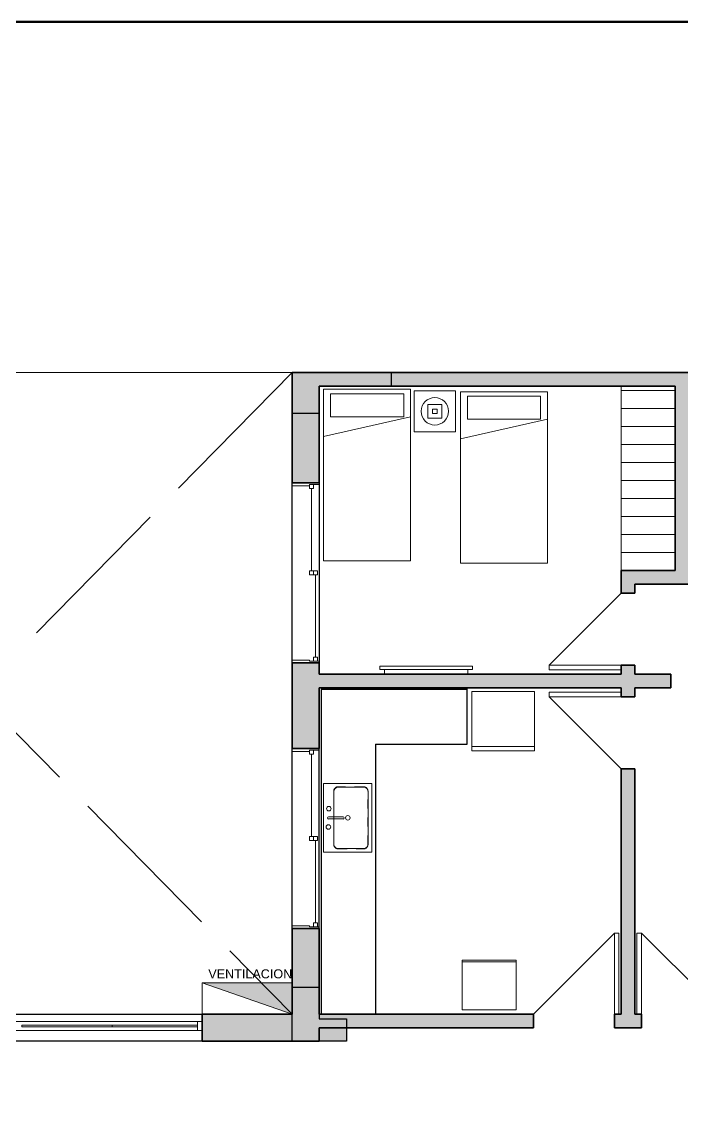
# Model space of a CAD drawing. Header units: metres. Extents: x 42 to 294, y -52 to 32.
# Drawn here: x 148.31 to 155.63, y 19.33 to 31.5 of the extents above; entities that cross this region are included whole.
import ezdxf

# ---------------------------------------------------------------- set-up
doc = ezdxf.new("R2010")
doc.units = ezdxf.units.M
doc.header["$LTSCALE"] = 0.15
doc.linetypes.add('ACAD_ISO02W100', pattern=[15, 12, -3])
doc.linetypes.add('Dash dot dot', pattern=[0.03, 0.012, -0.006, 0, -0.006, 0, -0.006])
doc.layers.get('0').update_dxf_attribs({"lineweight": 20})
for name, color, linetype, lineweight in [('A-DOORSYM', 1, 'Continuous', 9), ('A-FLORCAM', 3, 'Continuous', 9), ('A-GLAZIDM', 6, 'Continuous', 9), ('A-WALL', 2, 'Continuous', 30), ('A-WALLCWM', 6, 'Continuous', 9), ('E-LITEEQM', 4, 'Continuous', 9), ('F-AFFFEQM', 6, 'Continuous', 9), ('I-DETLFUM', 2, 'Continuous', 9), ('P-SANRFIM', 6, 'Continuous', 9), ('RECUADRO', 82, 'Continuous', 50), ('VENTILACIONES', 4, 'Continuous', 9)]:
    doc.layers.add(name, color=color, linetype=linetype, lineweight=lineweight)
doc.layers.add('Hatch', color=8, linetype='Continuous')
doc.layers.add('MUROS', color=11, linetype='Continuous')
doc.styles.get("Standard").update_dxf_attribs({"font": 'arial.ttf', "height": 0.15})

# ---------------------------------------------------------------- blocks, each defined once
blk = doc.blocks.new('Puerta de 1 hoja - 90 x 210 cm-71-02 Primer piso')
at = {"layer": 'A-DOORSYM', "lineweight": 13}
for p, q in [((0.717, 0.975), (-0.183, 0.075)), ((0.717, 0.975), (-0.183, 0.075)), ((0.717, 0.075), (0.717, 0.975))]:
    blk.add_line(p, q, dxfattribs=at)
blk = doc.blocks.new('Puerta de 1 hoja - 90 x 210 cm-70-02 Primer piso')
at = {"layer": 'A-DOORSYM', "lineweight": 13}
for p, q in [((0.717, -0.975), (-0.183, -0.075)), ((0.717, -0.975), (-0.183, -0.075)), ((0.717, -0.075), (0.717, -0.975))]:
    blk.add_line(p, q, dxfattribs=at)
blk = doc.blocks.new('Puerta de 1 hoja - 80 x 210 cm-64-02 Primer piso')
at = {"layer": 'A-DOORSYM', "lineweight": 13}
for p, q in [((0.667, -0.875), (-0.133, -0.075)), ((0.667, -0.875), (-0.133, -0.075)), ((0.667, -0.075), (0.667, -0.875))]:
    blk.add_line(p, q, dxfattribs=at)
blk = doc.blocks.new('Deslizante con cubrejuntas - 2000 x 1200mm-40-02 Primer piso')
at = {"layer": 'A-GLAZIDM', "lineweight": 13}
for p, q in [((-1, 0.15), (-0.98095, 0.15)), ((-0.98095, 0.15), (-0.98095, 0.04205)), ((-0.022225, 0.13095), (-0.022225, 0.04205)), ((0.022225, 0.13095), (-0.022225, 0.13095)), ((0.022225, 0.04205), (0.022225, 0.13095)), ((0.9365, 0.13095), (0.9365, 0.0865)), ((0.98095, 0.13095), (0.9365, 0.13095)), ((0.98095, 0.15), (0.98095, 0.04205)), ((1, 0.15), (0.98095, 0.15)), ((1, -0.15), (1, 0.15)), ((-0.9365, 0.0865), (-0.98095, 0.0865)), ((-0.98095, 0.04205), (-0.96825, 0.04205)), ((-0.96825, 0.04205), (-0.9365, 0.04205)), ((-0.96825, 0.04205), (-0.96825, -0.15)), ((-0.9365, 0.04205), (-0.9365, 0.0865)), ((-0.022225, 0.064275), (-0.9365, 0.064275)), ((0.022225, 0.0865), (-0.022225, 0.0865)), ((-0.022225, 0.04205), (0.022225, 0.04205)), ((0.022225, 0.108725), (0.9365, 0.108725)), ((0.9365, 0.0865), (0.98095, 0.0865)), ((0.96825, 0.04205), (0.96825, -0.15)), ((0.98095, 0.04205), (0.96825, 0.04205)), ((-0.96825, -0.15), (-1, -0.15)), ((0.96825, -0.15), (1, -0.15))]:
    blk.add_line(p, q, dxfattribs=at)
blk = doc.blocks.new('Montante rectangular - Montante rectangular - 5x10 cm Aluminio-58-02 Primer piso')
at = {"layer": 'A-WALLCWM'}
h = blk.add_hatch(dxfattribs=at)
h.set_pattern_fill('FP1_5', color=256, style=0, pattern_type=2)
h.set_pattern_definition([(315, (-0.215, 0.048), (0.25173, 0.25173), []), (315, (-0.215, -0.333), (0.25173, 0.25173), [])])
h.paths.add_polyline_path([(-0.05, 0.05), (0, 0.05), (0, -0.05), (-0.05, -0.05)], flags=0)
at = {"layer": 'A-WALLCWM', "lineweight": 13}
for p, q in [((-0.05, 0.05), (0, 0.05)), ((-0.05, -0.05), (-0.05, 0.05)), ((0, 0.05), (0, -0.05)), ((0, -0.05), (-0.05, -0.05))]:
    blk.add_line(p, q, dxfattribs=at)
blk = doc.blocks.new('Montante rectangular - Montante rectangular - 5x10 cm Aluminio-33-02 Primer piso')
at = {"layer": 'A-WALLCWM'}
for p, q in [((16.159, -5.181), (16.159, -4.181)), ((16.259, -5.181), (16.259, -4.181))]:
    blk.add_line(p, q, dxfattribs=at)
blk = doc.blocks.new('Panel de sistema - Acristalado-34-02 Primer piso')
at = {"layer": 'A-WALLCWM'}
for p, q in [((0.5, 0.01), (-0.5, 0.01)), ((-0.5, 0.01), (-0.5, -0.01)), ((0.5, -0.01), (0.5, 0.01)), ((-0.5, -0.01), (0.5, -0.01))]:
    blk.add_line(p, q, dxfattribs=at)
blk = doc.blocks.new('Panel de sistema - Acristalado-32-02 Primer piso')
at = {"layer": 'A-WALLCWM'}
for p, q in [((0.475, 0.01), (-0.475, 0.01)), ((-0.475, 0.01), (-0.475, -0.01)), ((0.475, -0.01), (0.475, 0.01)), ((-0.475, -0.01), (0.475, -0.01))]:
    blk.add_line(p, q, dxfattribs=at)
blk = doc.blocks.new('Montante rectangular - Montante rectangular - 5x10 cm Aluminio-31-02 Primer piso')
at = {"layer": 'A-WALLCWM'}
for p, q in [((20.484, 4.814), (21.434, 4.814)), ((20.484, 4.714), (21.434, 4.714))]:
    blk.add_line(p, q, dxfattribs=at)
blk = doc.blocks.new('Bed _3_ - 0965 x 1905mm - Twin-89-02 Primer piso')
at = {"layer": 'I-DETLFUM'}
for p, q in [((0.754, 0.907), (-0.211, 0.907)), ((-0.211, 0.907), (-0.211, -0.998)), ((-0.211, 0.907), (-0.211, -0.998)), ((-0.211, 0.907), (0.754, 0.907)), ((-0.135, 0.856), (-0.135, 0.602)), ((-0.135, 0.856), (0.678, 0.856)), ((0.678, 0.856), (0.678, 0.602)), ((0.754, -0.998), (0.754, 0.907)), ((0.754, 0.907), (0.754, -0.998)), ((0.754, 0.602), (-0.211, 0.384)), ((-0.135, 0.602), (0.678, 0.602)), ((-0.211, -0.998), (0.754, -0.998)), ((-0.211, -0.998), (0.754, -0.998))]:
    blk.add_line(p, q, dxfattribs=at)
blk = doc.blocks.new('Mesa-Mesita de noche - 0457 x 0457 x 0610 mm-22-02 Primer piso')
at = {"layer": 'I-DETLFUM'}
for p, q in [((0.004, 0), (0.004, 0.457)), ((0.004, 0.457), (0.461, 0.457)), ((0.461, 0.457), (0.461, 0)), ((0.461, 0), (0.004, 0))]:
    blk.add_line(p, q, dxfattribs=at)
blk = doc.blocks.new('Table Lamp _2_ - 60 watt Incandescent-23-02 Primer piso')
at = {"layer": 'E-LITEEQM'}
for p, q in [((-0.0762, -0.0762), (-0.0762, 0.0762)), ((-0.0762, 0.0762), (0.0762, 0.0762)), ((-0.0254, -0.0254), (-0.0254, 0.0254)), ((-0.0254, 0.0254), (0.0254, 0.0254)), ((0.0254, 0.0254), (0.0254, -0.0254)), ((0.0762, 0.0762), (0.0762, -0.0762)), ((0.0762, -0.0762), (-0.0762, -0.0762)), ((0.0254, -0.0254), (-0.0254, -0.0254))]:
    blk.add_line(p, q, dxfattribs=at)
for start, end in [(360, 180), (180, 360)]:
    blk.add_arc((0, 0), 0.1524, start, end, dxfattribs=at)
blk = doc.blocks.new('Television - Plasma - 42_-123-02 Primer piso')
at = {"layer": 'I-DETLFUM'}
for p, q in [((0.5715, 0.0889), (-0.4572, 0.0889)), ((-0.4572, 0.0889), (-0.4572, 0.0508)), ((-0.4572, 0.0508), (-0.4572, 0.0889)), ((-0.4572, 0.0889), (0.5715, 0.0889)), ((-0.4572, 0.0508), (-0.4064, 0.0508)), ((0.5715, 0.0508), (-0.4572, 0.0508)), ((-0.4064, 0.0508), (-0.4064, 0)), ((-0.4064, 0), (-0.4064, 0.0508)), ((0.5207, 0.0508), (0.5715, 0.0508)), ((0.5207, 0), (0.5207, 0.0508)), ((0.5207, 0.0508), (0.5207, 0)), ((0.5715, 0.0508), (0.5715, 0.0889)), ((0.5715, 0.0889), (0.5715, 0.0508))]:
    blk.add_line(p, q, dxfattribs=at)
blk = doc.blocks.new('Puerta de 1 hoja - 80 x 210 cm-63-02 Primer piso')
at = {"layer": 'A-DOORSYM', "lineweight": 13}
for p, q in [((0.667, 0.875), (-0.133, 0.075)), ((0.667, 0.875), (-0.133, 0.075)), ((0.667, 0.075), (0.667, 0.875))]:
    blk.add_line(p, q, dxfattribs=at)
blk = doc.blocks.new('Counter Top - Corner w sink - 600mm Depth-124-02 Primer piso')
at = {"layer": 'A-FLORCAM'}
for p, q in [((-0.575, 1.64), (-1.2, 1.64)), ((-0.575, 0.625), (-0.575, 1.64)), ((2.425, 0.625), (-0.575, 0.625)), ((-0.525, 0), (1.475, 0))]:
    blk.add_line(p, q, dxfattribs=at)
at = {"layer": 'A-FLORCAM', "lineweight": 25}
for p, q in [((-0.575, 1.64), (-1.2, 1.64)), ((-1.181, 1.64), (-1.181, 0.019)), ((-0.575, 0.625), (-0.575, 1.64)), ((-0.575, 0.625), (2.425, 0.625)), ((-1.181, 0.019), (2.425, 0.019)), ((1.475, 0), (-0.525, 0))]:
    blk.add_line(p, q, dxfattribs=at)
at = {"layer": 'A-FLORCAM', "linetype": 'Dash dot dot'}
for p, q in [((-0.1, 0.49), (-0.1, 0.21)), ((0.54, 0.54), (-0.05, 0.54)), ((0.59, 0.21), (0.59, 0.49)), ((-0.05, 0.16), (0.54, 0.16))]:
    blk.add_line(p, q, dxfattribs=at)
for centre, start, end in [((-0.05, 0.49), 90, 180), ((0.54, 0.49), 360, 90), ((-0.05, 0.21), 180, 270), ((0.54, 0.21), 270, 0)]:
    blk.add_arc(centre, 0.05, start, end, dxfattribs=at)
blk = doc.blocks.new('M_Sink Kitchen-Single - 760 x 535mm-8-02 Primer piso')
at = {"layer": 'P-SANRFIM'}
for p, q in [((-0.364, -0.27), (-0.364, 0.265)), ((-0.364, 0.265), (0.396, 0.265)), ((0.396, 0.265), (0.396, -0.27)), ((-0.326, -0.105), (-0.326, 0.176)), ((-0.275, 0.227), (0.307, 0.227)), ((0.358, 0.176), (0.358, -0.105)), ((0.003, -0.213), (0.003, -0.053)), ((0.028, -0.213), (0.028, -0.053)), ((0.003, -0.156), (-0.275, -0.156)), ((0.307, -0.156), (0.028, -0.156)), ((0.396, -0.27), (-0.364, -0.27))]:
    blk.add_line(p, q, dxfattribs=at)
for centre, radius, start, end in [((-0.275, 0.176), 0.0508, 90, 180), ((0.307, 0.176), 0.0508, 360, 90), ((0.016, 0), 0.0254, 360, 180), ((-0.275, -0.105), 0.0508, 180, 270), ((0.016, 0), 0.0254, 180, 0), ((0.016, -0.053), 0.0127, 360, 180), ((0.307, -0.105), 0.0508, 270, 0), ((-0.086, -0.21), 0.0254, 360, 180), ((-0.086, -0.21), 0.0254, 180, 0), ((0.016, -0.213), 0.0127, 180, 0), ((0.117, -0.215), 0.0254, 360, 180), ((0.117, -0.215), 0.0254, 180, 0)]:
    blk.add_arc(centre, radius, start, end, dxfattribs=at)
blk = doc.blocks.new('Refrigerator - 695 x 1650 x 660mm-18-02 Primer piso')
at = {"layer": 'F-AFFFEQM'}
for p, q in [((0.695, 0.762), (0, 0.762)), ((0, 0.762), (0, 0.102)), ((0.695, 0.762), (0, 0.762)), ((0, 0.762), (0, 0.102)), ((0.695, 0.102), (0.695, 0.762)), ((0.695, 0.102), (0.695, 0.762)), ((0.695, 0.152), (0, 0.152)), ((0, 0.102), (0.695, 0.102)), ((0, 0.102), (0.695, 0.102))]:
    blk.add_line(p, q, dxfattribs=at)
blk = doc.blocks.new('Washer - 600 x 820 x 550mm-19-02 Primer piso')
at = {"layer": 'F-AFFFEQM'}
for p, q in [((0.149, 0.675), (-0.451, 0.675)), ((-0.451, 0.675), (-0.451, 0.125)), ((-0.451, 0.125), (-0.451, 0.675)), ((-0.451, 0.675), (0.149, 0.675)), ((-0.451, 0.125), (-0.451, 0.675)), ((-0.451, 0.675), (0.149, 0.675)), ((-0.451, 0.655), (0.149, 0.655)), ((0.149, 0.125), (0.149, 0.675)), ((0.149, 0.675), (0.149, 0.125)), ((0.149, 0.675), (0.149, 0.125)), ((-0.451, 0.125), (0.149, 0.125)), ((0.149, 0.125), (-0.451, 0.125)), ((-0.451, 0.125), (0.149, 0.125))]:
    blk.add_line(p, q, dxfattribs=at)

msp = doc.modelspace()

# ---------------------------------------------------------------- hatches: boundary and pattern name
at = {"layer": 'Hatch', "ltscale": 0.2}
for points in [[(151.609, 27.462), (152.409, 27.462), (152.409, 27.612), (151.309, 27.612), (151.309, 27.162), (151.609, 27.162)], [(151.309, 20.187), (151.909, 20.187), (151.909, 20.437), (151.609, 20.437), (151.609, 20.787), (151.309, 20.787)]]:
    msp.add_hatch(color=256, dxfattribs=at).paths.add_polyline_path(points)
at = {"layer": 'MUROS'}
h = msp.add_hatch(color=256, dxfattribs=at)
h.paths.add_polyline_path([(162.884, 20.506), (161.884, 20.506), (161.884, 20.356), (162.884, 20.356)], flags=17)
h.paths.add_polyline_path([(161.884, 21.3), (161.584, 21.3), (161.584, 20.637), (161.884, 20.637)])
h.paths.add_polyline_path([(161.884, 20.037), (161.584, 20.037), (161.584, 19.562), (161.884, 19.562)])
h.paths.add_polyline_path([(161.584, 20.487), (157.709, 20.487), (157.709, 20.337), (161.584, 20.337)])
h.paths.add_polyline_path([(162.984, 27.612), (161.884, 27.612), (161.884, 27.512), (162.884, 27.512), (162.884, 20.506), (162.884, 20.356), (162.884, 16.812), (161.884, 16.812), (161.884, 16.712), (162.984, 16.712)])
h.paths.add_polyline_path([(161.884, 24.437), (161.584, 24.437), (161.584, 24.262), (157.359, 24.262), (157.359, 24.362), (157.209, 24.362), (157.209, 24.262), (156.409, 24.262), (156.409, 24.112), (161.584, 24.112), (161.584, 23.3), (161.884, 23.3)])
h.paths.add_polyline_path([(161.084, 27.612), (157.709, 27.612), (157.709, 27.462), (161.084, 27.462)])
h.paths.add_polyline_path([(161.884, 27.012), (161.584, 27.012), (161.584, 26.437), (161.884, 26.437)])
h.paths.add_polyline_path([(157.359, 27.462), (157.209, 27.462), (157.209, 25.412), (157.109, 25.412), (157.109, 25.262), (157.209, 25.262), (157.209, 25.162), (157.359, 25.162), (157.359, 25.262), (157.959, 25.262), (157.959, 25.412), (157.359, 25.412)])
h.paths.add_polyline_path([(155.709, 27.462), (156.909, 27.462), (156.909, 27.612), (152.409, 27.612), (152.409, 27.462), (155.559, 27.462), (155.559, 25.412), (154.959, 25.412), (154.959, 25.162), (155.109, 25.162), (155.109, 25.262), (156.409, 25.262), (156.409, 25.412), (155.709, 25.412)])
h = msp.add_hatch(color=256, dxfattribs=at)
h.paths.add_polyline_path([(145.184, 9.412), (144.884, 9.412), (144.884, 8.822), (145.184, 8.822)])
h.paths.add_polyline_path([(145.184, 8.822), (144.884, 8.822), (144.884, 8.712), (143.784, 8.712), (143.784, 8.412), (144.884, 8.412), (145.184, 8.412)])
h.paths.add_polyline_path([(151.309, 20.487), (150.309, 20.487), (150.309, 20.187), (151.309, 20.187)])
h.paths.add_polyline_path([(151.609, 21.437), (151.309, 21.437), (151.309, 20.787), (151.609, 20.787)])
h.paths.add_polyline_path([(153.984, 20.487), (151.609, 20.487), (151.609, 20.437), (151.909, 20.437), (151.909, 20.337), (153.984, 20.337)])
h.paths.add_polyline_path([(151.609, 24.112), (154.959, 24.112), (154.959, 24.012), (155.109, 24.012), (155.109, 24.112), (155.509, 24.112), (155.509, 24.262), (155.109, 24.262), (155.109, 24.362), (154.959, 24.362), (154.959, 24.337), (154.959, 24.312), (154.959, 24.262), (151.609, 24.262), (151.609, 24.387), (151.309, 24.387), (151.309, 23.437), (151.609, 23.437)])
h.paths.add_polyline_path([(151.609, 27.162), (151.309, 27.162), (151.309, 26.387), (151.609, 26.387)])
h = msp.add_hatch(color=256, dxfattribs=at)
h.paths.add_polyline_path([(155.109, 23.212), (154.959, 23.212), (154.959, 20.487), (154.884, 20.487), (154.884, 20.337), (155.184, 20.337), (155.184, 20.487), (155.134, 20.487), (155.109, 20.487)])
h.paths.add_polyline_path([(156.909, 20.487), (156.084, 20.487), (156.084, 20.337), (156.909, 20.337)])
at = {"layer": 'VENTILACIONES'}
h = msp.add_hatch(color=256, dxfattribs=at)
h.paths.add_polyline_path([(150.965, 20.837), (150.309, 20.837), (151.309, 20.487)])
h.paths.add_polyline_path([(151.309, 20.837), (150.965, 20.837), (151.309, 20.487)])

# ---------------------------------------------------------------- linework, layer by layer
for p, q in [((144.309, 27.612), (151.309, 27.612)), ((154.959, 25.412), (154.959, 27.462)), ((154.959, 27.412), (155.559, 27.412)), ((154.959, 27.212), (155.559, 27.212)), ((154.959, 27.012), (155.559, 27.012)), ((154.959, 26.812), (155.559, 26.812)), ((154.959, 26.612), (155.559, 26.612)), ((154.959, 26.412), (155.559, 26.412)), ((154.959, 26.212), (155.559, 26.212)), ((154.959, 26.012), (155.559, 26.012)), ((154.959, 25.812), (155.559, 25.812)), ((154.959, 25.612), (155.559, 25.612)), ((154.959, 25.412), (155.559, 25.412))]:
    msp.add_line(p, q)
at = {"linetype": 'ACAD_ISO02W100'}
for p, q in [((144.309, 27.612), (151.309, 20.487)), ((151.309, 27.612), (144.309, 20.487))]:
    msp.add_line(p, q, dxfattribs=at)
at = {"layer": 'A-DOORSYM'}
for p, q in [((154.159, 24.362), (154.159, 24.312)), ((154.959, 24.312), (154.959, 24.362)), ((154.959, 24.362), (154.959, 24.337)), ((154.959, 24.337), (154.959, 24.35)), ((154.159, 24.312), (154.959, 24.312)), ((154.159, 24.012), (154.159, 24.062)), ((154.159, 24.062), (154.959, 24.062)), ((154.959, 24.062), (154.959, 24.012)), ((154.884, 21.387), (154.934, 21.387)), ((154.934, 21.387), (154.934, 20.487)), ((155.184, 21.387), (155.134, 21.387)), ((155.134, 21.387), (155.134, 20.487)), ((154.934, 20.487), (154.884, 20.487)), ((155.134, 20.487), (155.184, 20.487))]:
    msp.add_line(p, q, dxfattribs=at)
at = {"layer": 'A-WALL', "lineweight": 35}
for p, q in [((151.309, 27.612), (151.309, 26.387)), ((161.884, 27.612), (151.309, 27.612)), ((151.609, 26.387), (151.609, 27.462)), ((151.609, 27.462), (155.559, 27.462)), ((155.559, 27.462), (155.559, 25.412)), ((151.309, 26.387), (151.609, 26.387)), ((155.559, 25.412), (154.959, 25.412)), ((154.959, 25.412), (154.959, 25.162)), ((155.109, 25.262), (156.409, 25.262)), ((155.109, 25.162), (155.109, 25.262)), ((154.959, 25.162), (155.109, 25.162)), ((151.609, 24.387), (151.309, 24.387)), ((151.309, 24.387), (151.309, 23.437)), ((151.609, 24.262), (151.609, 24.387)), ((154.959, 24.362), (154.959, 24.262)), ((155.109, 24.362), (154.959, 24.362)), ((155.109, 24.262), (155.109, 24.362)), ((154.959, 24.262), (151.609, 24.262)), ((155.509, 24.262), (155.109, 24.262)), ((155.509, 24.112), (155.509, 24.262)), ((151.609, 23.437), (151.609, 24.112)), ((151.609, 24.112), (154.959, 24.112)), ((154.959, 24.112), (154.959, 24.012)), ((155.109, 24.112), (155.509, 24.112)), ((155.109, 24.012), (155.109, 24.112)), ((154.959, 24.012), (155.109, 24.012)), ((151.309, 23.437), (151.609, 23.437)), ((154.959, 23.212), (154.959, 20.487)), ((155.109, 23.212), (154.959, 23.212)), ((155.109, 20.487), (155.109, 23.212)), ((151.609, 21.437), (151.309, 21.437)), ((151.309, 21.437), (151.309, 20.487)), ((151.609, 20.487), (151.609, 21.437)), ((151.309, 20.487), (150.309, 20.487)), ((150.309, 20.487), (150.309, 20.187)), ((153.984, 20.487), (151.609, 20.487)), ((153.984, 20.337), (153.984, 20.487)), ((154.959, 20.487), (154.884, 20.487)), ((154.884, 20.487), (154.884, 20.337)), ((155.184, 20.487), (155.109, 20.487)), ((155.184, 20.337), (155.184, 20.487)), ((151.609, 20.187), (151.609, 20.337)), ((151.609, 20.337), (153.984, 20.337)), ((154.884, 20.337), (155.184, 20.337)), ((150.309, 20.187), (151.609, 20.187))]:
    msp.add_line(p, q, dxfattribs=at)
at = {"layer": 'A-WALL'}
for p, q in [((151.309, 24.387), (151.309, 26.387)), ((151.609, 26.387), (151.609, 24.387)), ((151.309, 21.437), (151.309, 23.437)), ((145.309, 20.487), (150.309, 20.487)), ((150.309, 20.187), (145.309, 20.187))]:
    msp.add_line(p, q, dxfattribs=at)
at = {"layer": 'Hatch', "ltscale": 0.2}
for p, q in [((151.309, 27.462), (151.309, 27.612)), ((151.309, 27.612), (151.309, 27.162)), ((152.409, 27.612), (151.309, 27.612)), ((152.409, 27.462), (152.409, 27.612)), ((151.609, 27.162), (151.609, 27.462)), ((151.609, 27.462), (152.409, 27.462)), ((151.309, 27.162), (151.609, 27.162)), ((151.309, 20.187), (151.309, 20.787)), ((151.309, 20.787), (151.609, 20.787)), ((151.609, 20.787), (151.609, 20.437)), ((151.609, 20.437), (151.909, 20.437)), ((151.909, 20.437), (151.909, 20.187)), ((151.909, 20.187), (151.309, 20.187))]:
    msp.add_line(p, q, dxfattribs=at)
at = {"layer": 'RECUADRO', "ltscale": 0.1}
for p, q in [((41.791, 31.505), (293.791, 31.505)), ((293.791, 31.505), (41.791, 31.505))]:
    msp.add_line(p, q, dxfattribs=at)
at = {"layer": 'VENTILACIONES'}
for p, q in [((150.309, 20.487), (150.309, 20.837)), ((150.309, 20.837), (151.309, 20.837)), ((151.309, 20.487), (150.309, 20.837)), ((151.309, 20.837), (151.309, 20.487)), ((151.309, 20.487), (150.309, 20.487))]:
    msp.add_line(p, q, dxfattribs=at)

# ---------------------------------------------------------------- block references
at = {"layer": 'A-DOORSYM'}
for name, p, rotation in [('Puerta de 1 hoja - 80 x 210 cm-64-02 Primer piso', (155.034, 25.029), 270), ('Puerta de 1 hoja - 80 x 210 cm-63-02 Primer piso', (155.034, 23.345), 89.99999999999993), ('Puerta de 1 hoja - 90 x 210 cm-70-02 Primer piso', (155.901, 20.412), 180)]:
    msp.add_blockref(name, p, dxfattribs=dict(at, rotation=rotation))
msp.add_blockref('Puerta de 1 hoja - 90 x 210 cm-71-02 Primer piso', (154.167, 20.412), dxfattribs=at)
at = {"layer": 'A-FLORCAM', "rotation": 269.9999999999999}
msp.add_blockref('Counter Top - Corner w sink - 600mm Depth-124-02 Primer piso', (151.609, 22.912), dxfattribs=at)
at = {"layer": 'A-GLAZIDM', "rotation": 269.9999999999999}
for p in [(151.459, 25.387), (151.459, 22.437)]:
    msp.add_blockref('Deslizante con cubrejuntas - 2000 x 1200mm-40-02 Primer piso', p, dxfattribs=at)
at = {"layer": 'A-WALLCWM', "rotation": 269.9999999999999}
for p in [(152.49, 36.566), (153.49, 36.566)]:
    msp.add_blockref('Montante rectangular - Montante rectangular - 5x10 cm Aluminio-33-02 Primer piso', p, dxfattribs=at)
at = {"layer": 'A-WALLCWM'}
for name, p in [('Panel de sistema - Acristalado-34-02 Primer piso', (148.809, 20.357)), ('Montante rectangular - Montante rectangular - 5x10 cm Aluminio-31-02 Primer piso', (128.825, 15.593)), ('Panel de sistema - Acristalado-32-02 Primer piso', (149.784, 20.357))]:
    msp.add_blockref(name, p, dxfattribs=at)
at = {"layer": 'A-WALLCWM', "extrusion": (0, 0, -1), "rotation": 180}
msp.add_blockref('Montante rectangular - Montante rectangular - 5x10 cm Aluminio-58-02 Primer piso', (-150.309, 20.357), dxfattribs=at)
at = {"layer": 'E-LITEEQM'}
msp.add_blockref('Table Lamp _2_ - 60 watt Incandescent-23-02 Primer piso', (152.891, 27.181), dxfattribs=at)
at = {"layer": 'F-AFFFEQM'}
for name, p in [('Refrigerator - 695 x 1650 x 660mm-18-02 Primer piso', (153.302, 23.309)), ('Washer - 600 x 820 x 550mm-19-02 Primer piso', (153.645, 20.412))]:
    msp.add_blockref(name, p, dxfattribs=at)
at = {"layer": 'I-DETLFUM'}
for name, p in [('Bed _3_ - 0965 x 1905mm - Twin-89-02 Primer piso', (151.868, 26.519)), ('Mesa-Mesita de noche - 0457 x 0457 x 0610 mm-22-02 Primer piso', (152.659, 26.953)), ('Bed _3_ - 0965 x 1905mm - Twin-89-02 Primer piso', (153.387, 26.492)), ('Television - Plasma - 42_-123-02 Primer piso', (152.737, 24.262))]:
    msp.add_blockref(name, p, dxfattribs=at)
at = {"layer": 'P-SANRFIM', "rotation": 269.9999999999999}
msp.add_blockref('M_Sink Kitchen-Single - 760 x 535mm-8-02 Primer piso', (151.925, 22.683), dxfattribs=at)

# ---------------------------------------------------------------- texts
at = {"ltscale": 0.1, "insert": (150.377, 20.985), "char_height": 0.1, "width": 2.14772, "attachment_point": 1}
msp.add_mtext('VENTILACION', dxfattribs=at)

doc.saveas('drawing.dxf')
